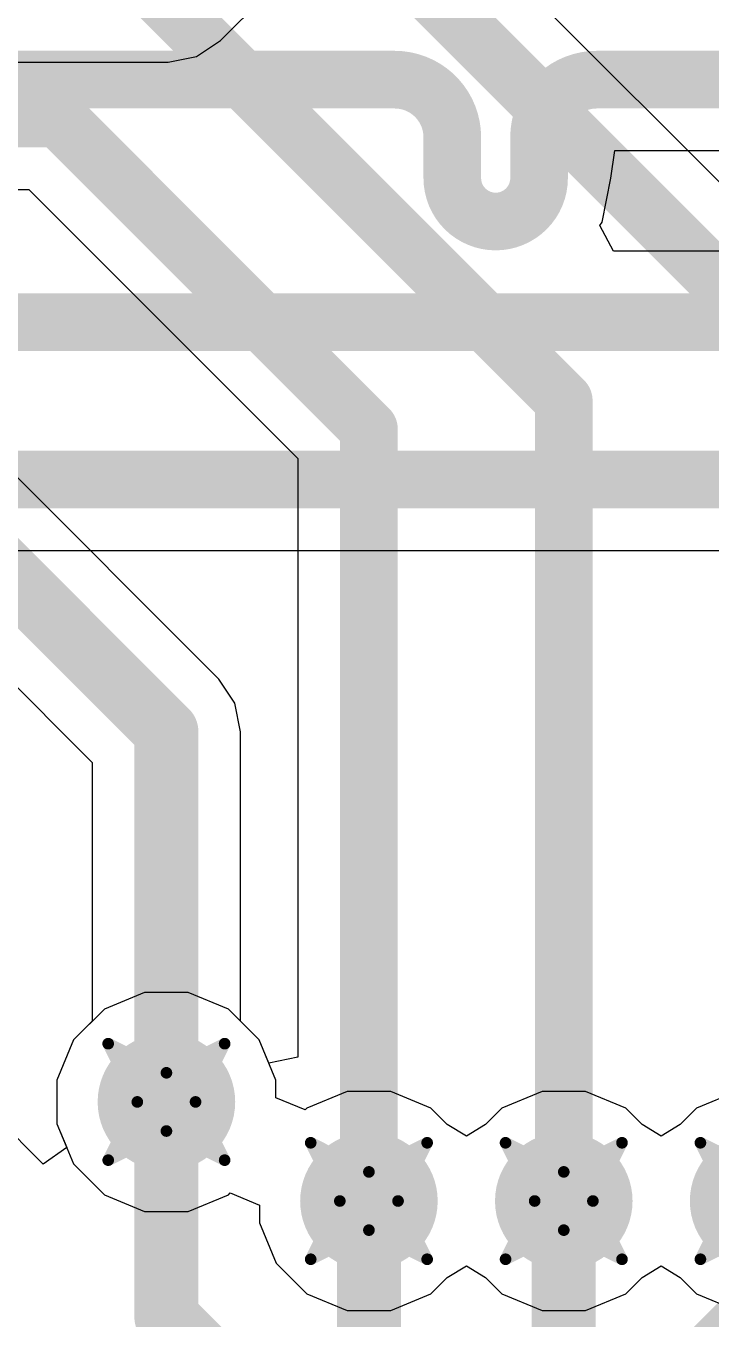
# Model space of a CAD drawing. Header units: inches. Extents: x -3 to 289, y -11 to 89.
# Drawn here: x 96.69 to 99.68, y 15.02 to 20.66 of the extents above; entities that cross this region are included whole.
import ezdxf

# ---------------------------------------------------------------- set-up
doc = ezdxf.new("R2010")
doc.units = ezdxf.units.IN
for name, color, linetype in [('Bottom Layer', 5, 'Continuous'), ('Drill Drawing', 1, 'Continuous'), ('Layer 1', 16, 'Continuous'), ('Layer 2', 76, 'Continuous'), ('Top Layer', 1, 'Continuous'), ('Via Holes', 16, 'Continuous')]:
    doc.layers.add(name, color=color, linetype=linetype)

msp = doc.modelspace()

# ---------------------------------------------------------------- hatches: boundary and pattern name
at = {"layer": 'Bottom Layer'}
h = msp.add_hatch(color=5, dxfattribs=at)
edge = h.paths.add_edge_path()
edge.add_arc((97.3041, 15.9709), 0.3, 0, 360)
h = msp.add_hatch(color=5, dxfattribs=at)
edge = h.paths.add_edge_path()
edge.add_arc((98.1875, 15.5387), 0.3, 0, 360)
h = msp.add_hatch(color=5, dxfattribs=at)
edge = h.paths.add_edge_path()
edge.add_arc((99.0375, 15.5387), 0.3, 0, 360)
h = msp.add_hatch(color=5, dxfattribs=at)
edge = h.paths.add_edge_path()
edge.add_arc((99.8875, 15.5387), 0.3, 0, 360)
at = {"layer": 'Layer 1'}
h = msp.add_hatch(color=16, dxfattribs=at)
edge = h.paths.add_edge_path()
edge.add_arc((97.3041, 15.9709), 0.3, 0, 360)
h = msp.add_hatch(color=16, dxfattribs=at)
edge = h.paths.add_edge_path()
edge.add_arc((98.1875, 15.5387), 0.3, 0, 360)
h = msp.add_hatch(color=16, dxfattribs=at)
edge = h.paths.add_edge_path()
edge.add_arc((99.0375, 15.5387), 0.3, 0, 360)
h = msp.add_hatch(color=16, dxfattribs=at)
edge = h.paths.add_edge_path()
edge.add_arc((99.8875, 15.5387), 0.3, 0, 360)
at = {"layer": 'Layer 2'}
h = msp.add_hatch(color=76, dxfattribs=at)
edge = h.paths.add_edge_path()
edge.add_arc((97.3041, 15.9709), 0.3, 0, 360)
h = msp.add_hatch(color=76, dxfattribs=at)
edge = h.paths.add_edge_path()
edge.add_arc((98.1875, 15.5387), 0.3, 0, 360)
h = msp.add_hatch(color=76, dxfattribs=at)
edge = h.paths.add_edge_path()
edge.add_arc((99.0375, 15.5387), 0.3, 0, 360)
h = msp.add_hatch(color=76, dxfattribs=at)
edge = h.paths.add_edge_path()
edge.add_arc((99.8875, 15.5387), 0.3, 0, 360)
at = {"layer": 'Top Layer'}
h = msp.add_hatch(color=1, dxfattribs=at)
edge = h.paths.add_edge_path()
edge.add_arc((97.3041, 15.9709), 0.3, 0, 360)
h = msp.add_hatch(color=1, dxfattribs=at)
edge = h.paths.add_edge_path()
edge.add_arc((98.1875, 15.5387), 0.3, 0, 360)
h = msp.add_hatch(color=1, dxfattribs=at)
edge = h.paths.add_edge_path()
edge.add_arc((99.0375, 15.5387), 0.3, 0, 360)
h = msp.add_hatch(color=1, dxfattribs=at)
edge = h.paths.add_edge_path()
edge.add_arc((99.8875, 15.5387), 0.3, 0, 360)
at = {"layer": 'Via Holes'}
h = msp.add_hatch(color=7, dxfattribs=at)
edge = h.paths.add_edge_path()
edge.add_arc((97.3041, 15.9709), 0.15, 0, 360)
h = msp.add_hatch(color=7, dxfattribs=at)
edge = h.paths.add_edge_path()
edge.add_arc((98.1875, 15.5387), 0.15, 0, 360)
h = msp.add_hatch(color=7, dxfattribs=at)
edge = h.paths.add_edge_path()
edge.add_arc((99.0375, 15.5387), 0.15, 0, 360)

# ---------------------------------------------------------------- linework, layer by layer
at = {"layer": 'Bottom Layer'}
for p, q in [((97.533, 17.8142), (96.5177, 18.8295)), ((96.1547, 18.2769), (96.9804, 17.4512)), ((97.6032, 17.7092), (97.533, 17.8142)), ((97.6278, 17.5853), (97.6032, 17.7092)), ((97.6278, 16.3229), (97.6278, 17.5853)), ((96.9804, 17.4512), (96.9804, 16.3229)), ((96.9804, 16.3229), (96.899, 16.2416)), ((97.7091, 16.2416), (97.6278, 16.3229)), ((96.899, 16.2416), (96.8263, 16.066)), ((97.7819, 16.066), (97.7091, 16.2416)), ((96.8263, 16.066), (96.8263, 15.8759)), ((97.7819, 15.9884), (97.7819, 16.066)), ((97.9089, 15.9358), (97.7819, 15.9884)), ((98.0925, 16.0165), (97.9168, 15.9438)), ((98.2825, 16.0165), (98.0925, 16.0165)), ((98.4581, 15.9438), (98.2825, 16.0165)), ((98.9425, 16.0165), (98.7668, 15.9438)), ((99.1325, 16.0165), (98.9425, 16.0165)), ((99.3082, 15.9438), (99.1325, 16.0165)), ((99.7925, 16.0165), (99.6168, 15.9438)), ((97.9168, 15.9438), (97.9089, 15.9358)), ((98.5295, 15.8724), (98.4581, 15.9438)), ((98.7668, 15.9438), (98.6955, 15.8724)), ((99.3795, 15.8724), (99.3082, 15.9438)), ((99.6168, 15.9438), (99.5455, 15.8724)), ((96.8263, 15.8759), (96.899, 15.7003)), ((98.6125, 15.8216), (98.5295, 15.8724)), ((98.6955, 15.8724), (98.6125, 15.8216)), ((99.4625, 15.8216), (99.3795, 15.8724)), ((99.5455, 15.8724), (99.4625, 15.8216)), ((96.899, 15.7003), (97.0334, 15.5659)), ((97.5747, 15.5659), (97.5827, 15.5738)), ((97.5827, 15.5738), (97.7097, 15.5212)), ((97.0334, 15.5659), (97.209, 15.4931)), ((97.3991, 15.4931), (97.5747, 15.5659)), ((97.7097, 15.5212), (97.7097, 15.4437)), ((97.209, 15.4931), (97.3991, 15.4931)), ((97.7097, 15.4437), (97.7824, 15.2681)), ((97.7824, 15.2681), (97.9168, 15.1337)), ((98.5295, 15.205), (98.6125, 15.2558)), ((98.6125, 15.2558), (98.6955, 15.205)), ((99.3795, 15.205), (99.4625, 15.2558)), ((99.4625, 15.2558), (99.5455, 15.205)), ((98.4581, 15.1337), (98.5295, 15.205)), ((98.6955, 15.205), (98.7668, 15.1337)), ((99.3082, 15.1337), (99.3795, 15.205)), ((99.5455, 15.205), (99.6168, 15.1337)), ((97.9168, 15.1337), (98.0925, 15.0609)), ((98.2825, 15.0609), (98.4581, 15.1337)), ((98.7668, 15.1337), (98.9425, 15.0609)), ((99.1325, 15.0609), (99.3082, 15.1337)), ((99.6168, 15.1337), (99.7925, 15.0609)), ((98.0925, 15.0609), (98.2825, 15.0609)), ((98.9425, 15.0609), (99.1325, 15.0609))]:
    msp.add_line(p, q, dxfattribs=at)
for points in [[(96.2888, 18.6006, 0.2794, 0.2794, 0), (97.3041, 17.5853, 0.2794, 0.2794, 0)], [(97.3041, 15.9709, 0.2794, 0.2794, 0), (97.3041, 17.5853, 0.2794, 0.2794, 0)]]:
    msp.add_lwpolyline(points, format="xyseb", dxfattribs=at)
for points in [[(97.2342, 17.5853, 0.1397, 0.1397, 1), (97.3739, 17.5853, 0.1397, 0.1397, 1)], [(97.2342, 17.5853, 0.1397, 0.1397, 1), (97.3739, 17.5853, 0.1397, 0.1397, 1)], [(97.2342, 15.9709, 0.1397, 0.1397, 1), (97.3739, 15.9709, 0.1397, 0.1397, 1)]]:
    msp.add_lwpolyline(points, format="xyseb", close=True, dxfattribs=at)
at = {"layer": 'Drill Drawing'}
for points in [[(97.0501, 16.2249, 0.0508, 0.0508, 0), (97.3041, 16.0979, 0.0508, 0.0508, 0)], [(97.0501, 16.2249, 0.0508, 0.0508, 0), (97.1771, 15.9709, 0.0508, 0.0508, 0)], [(97.3041, 16.0979, 0.0508, 0.0508, 0), (97.5581, 16.2249, 0.0508, 0.0508, 0)], [(97.4311, 15.9709, 0.0508, 0.0508, 0), (97.5581, 16.2249, 0.0508, 0.0508, 0)], [(97.0501, 15.7169, 0.0508, 0.0508, 0), (97.1771, 15.9709, 0.0508, 0.0508, 0)], [(97.4311, 15.9709, 0.0508, 0.0508, 0), (97.5581, 15.7169, 0.0508, 0.0508, 0)], [(97.0501, 15.7169, 0.0508, 0.0508, 0), (97.3041, 15.8439, 0.0508, 0.0508, 0)], [(97.3041, 15.8439, 0.0508, 0.0508, 0), (97.5581, 15.7169, 0.0508, 0.0508, 0)], [(97.9335, 15.7927, 0.0508, 0.0508, 0), (98.1875, 15.6657, 0.0508, 0.0508, 0)], [(97.9335, 15.7927, 0.0508, 0.0508, 0), (98.0605, 15.5387, 0.0508, 0.0508, 0)], [(98.1875, 15.6657, 0.0508, 0.0508, 0), (98.4415, 15.7927, 0.0508, 0.0508, 0)], [(98.3145, 15.5387, 0.0508, 0.0508, 0), (98.4415, 15.7927, 0.0508, 0.0508, 0)], [(98.7835, 15.7927, 0.0508, 0.0508, 0), (99.0375, 15.6657, 0.0508, 0.0508, 0)], [(98.7835, 15.7927, 0.0508, 0.0508, 0), (98.9105, 15.5387, 0.0508, 0.0508, 0)], [(99.0375, 15.6657, 0.0508, 0.0508, 0), (99.2915, 15.7927, 0.0508, 0.0508, 0)], [(99.1645, 15.5387, 0.0508, 0.0508, 0), (99.2915, 15.7927, 0.0508, 0.0508, 0)], [(99.6335, 15.7927, 0.0508, 0.0508, 0), (99.8875, 15.6657, 0.0508, 0.0508, 0)], [(99.6335, 15.7927, 0.0508, 0.0508, 0), (99.7605, 15.5387, 0.0508, 0.0508, 0)], [(97.9335, 15.2847, 0.0508, 0.0508, 0), (98.0605, 15.5387, 0.0508, 0.0508, 0)], [(98.3145, 15.5387, 0.0508, 0.0508, 0), (98.4415, 15.2847, 0.0508, 0.0508, 0)], [(98.7835, 15.2847, 0.0508, 0.0508, 0), (98.9105, 15.5387, 0.0508, 0.0508, 0)], [(99.1645, 15.5387, 0.0508, 0.0508, 0), (99.2915, 15.2847, 0.0508, 0.0508, 0)], [(99.6335, 15.2847, 0.0508, 0.0508, 0), (99.7605, 15.5387, 0.0508, 0.0508, 0)], [(97.9335, 15.2847, 0.0508, 0.0508, 0), (98.1875, 15.4117, 0.0508, 0.0508, 0)], [(98.1875, 15.4117, 0.0508, 0.0508, 0), (98.4415, 15.2847, 0.0508, 0.0508, 0)], [(98.7835, 15.2847, 0.0508, 0.0508, 0), (99.0375, 15.4117, 0.0508, 0.0508, 0)], [(99.0375, 15.4117, 0.0508, 0.0508, 0), (99.2915, 15.2847, 0.0508, 0.0508, 0)], [(99.6335, 15.2847, 0.0508, 0.0508, 0), (99.8875, 15.4117, 0.0508, 0.0508, 0)]]:
    msp.add_lwpolyline(points, format="xyseb", dxfattribs=at)
for points in [[(97.0374, 16.2249, 0.0254, 0.0254, 1), (97.0628, 16.2249, 0.0254, 0.0254, 1)], [(97.0374, 16.2249, 0.0254, 0.0254, 1), (97.0628, 16.2249, 0.0254, 0.0254, 1)], [(97.5454, 16.2249, 0.0254, 0.0254, 1), (97.5708, 16.2249, 0.0254, 0.0254, 1)], [(97.5454, 16.2249, 0.0254, 0.0254, 1), (97.5708, 16.2249, 0.0254, 0.0254, 1)], [(97.2914, 16.0979, 0.0254, 0.0254, 1), (97.3168, 16.0979, 0.0254, 0.0254, 1)], [(97.2914, 16.0979, 0.0254, 0.0254, 1), (97.3168, 16.0979, 0.0254, 0.0254, 1)], [(97.1644, 15.9709, 0.0254, 0.0254, 1), (97.1898, 15.9709, 0.0254, 0.0254, 1)], [(97.1644, 15.9709, 0.0254, 0.0254, 1), (97.1898, 15.9709, 0.0254, 0.0254, 1)], [(97.4184, 15.9709, 0.0254, 0.0254, 1), (97.4438, 15.9709, 0.0254, 0.0254, 1)], [(97.4184, 15.9709, 0.0254, 0.0254, 1), (97.4438, 15.9709, 0.0254, 0.0254, 1)], [(97.2914, 15.8439, 0.0254, 0.0254, 1), (97.3168, 15.8439, 0.0254, 0.0254, 1)], [(97.2914, 15.8439, 0.0254, 0.0254, 1), (97.3168, 15.8439, 0.0254, 0.0254, 1)], [(97.9208, 15.7927, 0.0254, 0.0254, 1), (97.9462, 15.7927, 0.0254, 0.0254, 1)], [(97.9208, 15.7927, 0.0254, 0.0254, 1), (97.9462, 15.7927, 0.0254, 0.0254, 1)], [(98.4288, 15.7927, 0.0254, 0.0254, 1), (98.4542, 15.7927, 0.0254, 0.0254, 1)], [(98.4288, 15.7927, 0.0254, 0.0254, 1), (98.4542, 15.7927, 0.0254, 0.0254, 1)], [(98.7708, 15.7927, 0.0254, 0.0254, 1), (98.7962, 15.7927, 0.0254, 0.0254, 1)], [(98.7708, 15.7927, 0.0254, 0.0254, 1), (98.7962, 15.7927, 0.0254, 0.0254, 1)], [(99.2788, 15.7927, 0.0254, 0.0254, 1), (99.3042, 15.7927, 0.0254, 0.0254, 1)], [(99.2788, 15.7927, 0.0254, 0.0254, 1), (99.3042, 15.7927, 0.0254, 0.0254, 1)], [(99.6208, 15.7927, 0.0254, 0.0254, 1), (99.6462, 15.7927, 0.0254, 0.0254, 1)], [(99.6208, 15.7927, 0.0254, 0.0254, 1), (99.6462, 15.7927, 0.0254, 0.0254, 1)], [(97.0374, 15.7169, 0.0254, 0.0254, 1), (97.0628, 15.7169, 0.0254, 0.0254, 1)], [(97.0374, 15.7169, 0.0254, 0.0254, 1), (97.0628, 15.7169, 0.0254, 0.0254, 1)], [(97.5454, 15.7169, 0.0254, 0.0254, 1), (97.5708, 15.7169, 0.0254, 0.0254, 1)], [(97.5454, 15.7169, 0.0254, 0.0254, 1), (97.5708, 15.7169, 0.0254, 0.0254, 1)], [(98.1748, 15.6657, 0.0254, 0.0254, 1), (98.2002, 15.6657, 0.0254, 0.0254, 1)], [(98.1748, 15.6657, 0.0254, 0.0254, 1), (98.2002, 15.6657, 0.0254, 0.0254, 1)], [(99.0248, 15.6657, 0.0254, 0.0254, 1), (99.0502, 15.6657, 0.0254, 0.0254, 1)], [(99.0248, 15.6657, 0.0254, 0.0254, 1), (99.0502, 15.6657, 0.0254, 0.0254, 1)], [(98.0478, 15.5387, 0.0254, 0.0254, 1), (98.0732, 15.5387, 0.0254, 0.0254, 1)], [(98.0478, 15.5387, 0.0254, 0.0254, 1), (98.0732, 15.5387, 0.0254, 0.0254, 1)], [(98.3018, 15.5387, 0.0254, 0.0254, 1), (98.3272, 15.5387, 0.0254, 0.0254, 1)], [(98.3018, 15.5387, 0.0254, 0.0254, 1), (98.3272, 15.5387, 0.0254, 0.0254, 1)], [(98.8978, 15.5387, 0.0254, 0.0254, 1), (98.9232, 15.5387, 0.0254, 0.0254, 1)], [(98.8978, 15.5387, 0.0254, 0.0254, 1), (98.9232, 15.5387, 0.0254, 0.0254, 1)], [(99.1518, 15.5387, 0.0254, 0.0254, 1), (99.1772, 15.5387, 0.0254, 0.0254, 1)], [(99.1518, 15.5387, 0.0254, 0.0254, 1), (99.1772, 15.5387, 0.0254, 0.0254, 1)], [(98.1748, 15.4117, 0.0254, 0.0254, 1), (98.2002, 15.4117, 0.0254, 0.0254, 1)], [(98.1748, 15.4117, 0.0254, 0.0254, 1), (98.2002, 15.4117, 0.0254, 0.0254, 1)], [(99.0248, 15.4117, 0.0254, 0.0254, 1), (99.0502, 15.4117, 0.0254, 0.0254, 1)], [(99.0248, 15.4117, 0.0254, 0.0254, 1), (99.0502, 15.4117, 0.0254, 0.0254, 1)], [(97.9208, 15.2847, 0.0254, 0.0254, 1), (97.9462, 15.2847, 0.0254, 0.0254, 1)], [(97.9208, 15.2847, 0.0254, 0.0254, 1), (97.9462, 15.2847, 0.0254, 0.0254, 1)], [(98.4288, 15.2847, 0.0254, 0.0254, 1), (98.4542, 15.2847, 0.0254, 0.0254, 1)], [(98.4288, 15.2847, 0.0254, 0.0254, 1), (98.4542, 15.2847, 0.0254, 0.0254, 1)], [(98.7708, 15.2847, 0.0254, 0.0254, 1), (98.7962, 15.2847, 0.0254, 0.0254, 1)], [(98.7708, 15.2847, 0.0254, 0.0254, 1), (98.7962, 15.2847, 0.0254, 0.0254, 1)], [(99.2788, 15.2847, 0.0254, 0.0254, 1), (99.3042, 15.2847, 0.0254, 0.0254, 1)], [(99.2788, 15.2847, 0.0254, 0.0254, 1), (99.3042, 15.2847, 0.0254, 0.0254, 1)], [(99.6208, 15.2847, 0.0254, 0.0254, 1), (99.6462, 15.2847, 0.0254, 0.0254, 1)], [(99.6208, 15.2847, 0.0254, 0.0254, 1), (99.6462, 15.2847, 0.0254, 0.0254, 1)]]:
    msp.add_lwpolyline(points, format="xyseb", close=True, dxfattribs=at)
at = {"layer": 'Layer 1'}
for p, q in [((99.2429, 19.9997), (99.2598, 20.1197)), ((99.2598, 20.1197), (100.6217, 20.1197)), ((99.2046, 19.8075), (99.2429, 19.9997)), ((99.2429, 19.9997), (99.2429, 19.9997)), ((99.1948, 19.7927), (99.2046, 19.8075)), ((99.2546, 19.6807), (99.1948, 19.7927)), ((105.3295, 19.6807), (99.2546, 19.6807)), ((93.5417, 18.3758), (100.291, 18.3758)), ((97.209, 16.4487), (97.0334, 16.376)), ((97.3991, 16.4487), (97.209, 16.4487)), ((97.5747, 16.376), (97.3991, 16.4487)), ((97.0334, 16.376), (96.899, 16.2416)), ((97.7091, 16.2416), (97.5747, 16.376)), ((96.899, 16.2416), (96.8263, 16.066)), ((97.7819, 16.066), (97.7091, 16.2416)), ((96.8263, 16.066), (96.8263, 15.8759)), ((97.7819, 15.9884), (97.7819, 16.066)), ((97.9089, 15.9358), (97.7819, 15.9884)), ((98.0925, 16.0165), (97.9168, 15.9438)), ((98.2825, 16.0165), (98.0925, 16.0165)), ((98.4581, 15.9438), (98.2825, 16.0165)), ((98.9425, 16.0165), (98.7668, 15.9438)), ((99.1325, 16.0165), (98.9425, 16.0165)), ((99.3082, 15.9438), (99.1325, 16.0165)), ((99.7925, 16.0165), (99.6168, 15.9438)), ((97.9168, 15.9438), (97.9089, 15.9358)), ((98.5295, 15.8724), (98.4581, 15.9438)), ((98.7668, 15.9438), (98.6955, 15.8724)), ((99.3795, 15.8724), (99.3082, 15.9438)), ((99.6168, 15.9438), (99.5455, 15.8724)), ((96.8263, 15.8759), (96.899, 15.7003)), ((98.6125, 15.8216), (98.5295, 15.8724)), ((98.6955, 15.8724), (98.6125, 15.8216)), ((99.4625, 15.8216), (99.3795, 15.8724)), ((99.5455, 15.8724), (99.4625, 15.8216)), ((96.899, 15.7003), (97.0334, 15.5659)), ((97.5747, 15.5659), (97.5827, 15.5738)), ((97.5827, 15.5738), (97.7097, 15.5212)), ((97.0334, 15.5659), (97.209, 15.4931)), ((97.3991, 15.4931), (97.5747, 15.5659)), ((97.7097, 15.5212), (97.7097, 15.4437)), ((97.209, 15.4931), (97.3991, 15.4931)), ((97.7097, 15.4437), (97.7824, 15.2681)), ((97.7824, 15.2681), (97.9168, 15.1337)), ((98.5295, 15.205), (98.6125, 15.2558)), ((98.6125, 15.2558), (98.6955, 15.205)), ((99.3795, 15.205), (99.4625, 15.2558)), ((99.4625, 15.2558), (99.5455, 15.205)), ((98.4581, 15.1337), (98.5295, 15.205)), ((98.6955, 15.205), (98.7668, 15.1337)), ((99.3082, 15.1337), (99.3795, 15.205)), ((99.5455, 15.205), (99.6168, 15.1337)), ((97.9168, 15.1337), (98.0925, 15.0609)), ((98.2825, 15.0609), (98.4581, 15.1337)), ((98.7668, 15.1337), (98.9425, 15.0609)), ((99.1325, 15.0609), (99.3082, 15.1337)), ((99.6168, 15.1337), (99.7925, 15.0609)), ((98.0925, 15.0609), (98.2825, 15.0609)), ((98.9425, 15.0609), (99.1325, 15.0609))]:
    msp.add_line(p, q, dxfattribs=at)
for points in [[(76.4415, 20.4292, 0.2515, 0.2515, 0), (97.7956, 20.4292, 0.2515, 0.2515, 0)], [(97.7956, 20.4292, 0.2515, 0.2515, 0), (98.2998, 20.4292, 0.2515, 0.2515, 0)], [(98.2998, 20.4292, 0.2515, 0.2515, -0.414214), (98.5512, 20.1777, 0.2515, 0.2515, 0)], [(98.9297, 20.1777, 0.2515, 0.2515, -0.414214), (99.1812, 20.4292, 0.2515, 0.2515, 0)], [(99.1812, 20.4292, 0.2515, 0.2515, 0), (100.2336, 20.4292, 0.2515, 0.2515, 0)], [(98.5512, 19.9997, 0.2515, 0.2515, 0), (98.5512, 20.1777, 0.2515, 0.2515, 0)], [(98.9297, 19.9997, 0.2515, 0.2515, 0), (98.9297, 20.1777, 0.2515, 0.2515, 0)], [(98.9297, 19.9997, 0.2515, 0.2515, -1), (98.5512, 19.9997, 0.2515, 0.2515, 0)], [(76.519, 19.3712, 0.2515, 0.2515, 0), (105.6957, 19.3712, 0.2515, 0.2515, 0)], [(71.3711, 18.6853, 0.2515, 0.2515, 0), (99.8448, 18.6853, 0.2515, 0.2515, 0)]]:
    msp.add_lwpolyline(points, format="xyseb", dxfattribs=at)
for points in [[(97.7327, 20.4292, 0.1257, 0.1257, 1), (97.8584, 20.4292, 0.1257, 0.1257, 1)], [(97.7327, 20.4292, 0.1257, 0.1257, 1), (97.8584, 20.4292, 0.1257, 0.1257, 1)], [(98.2369, 20.4292, 0.1257, 0.1257, 1), (98.3626, 20.4292, 0.1257, 0.1257, 1)], [(98.2369, 20.4292, 0.1257, 0.1257, 1), (98.3626, 20.4292, 0.1257, 0.1257, 1)], [(99.1183, 20.4292, 0.1257, 0.1257, 1), (99.244, 20.4292, 0.1257, 0.1257, 1)], [(99.1183, 20.4292, 0.1257, 0.1257, 1), (99.244, 20.4292, 0.1257, 0.1257, 1)], [(98.4884, 20.1777, 0.1257, 0.1257, 1), (98.6141, 20.1777, 0.1257, 0.1257, 1)], [(98.4884, 20.1777, 0.1257, 0.1257, 1), (98.6141, 20.1777, 0.1257, 0.1257, 1)], [(98.8668, 20.1777, 0.1257, 0.1257, 1), (98.9926, 20.1777, 0.1257, 0.1257, 1)], [(98.8668, 20.1777, 0.1257, 0.1257, 1), (98.9926, 20.1777, 0.1257, 0.1257, 1)], [(98.4884, 19.9997, 0.1257, 0.1257, 1), (98.6141, 19.9997, 0.1257, 0.1257, 1)], [(98.4884, 19.9997, 0.1257, 0.1257, 1), (98.6141, 19.9997, 0.1257, 0.1257, 1)], [(98.8668, 19.9997, 0.1257, 0.1257, 1), (98.9926, 19.9997, 0.1257, 0.1257, 1)], [(98.8668, 19.9997, 0.1257, 0.1257, 1), (98.9926, 19.9997, 0.1257, 0.1257, 1)]]:
    msp.add_lwpolyline(points, format="xyseb", close=True, dxfattribs=at)
at = {"layer": 'Layer 2'}
for p, q in [((100.0636, 19.6349), (98.0731, 21.6254)), ((77.426, 19.9504), (96.7046, 19.9504)), ((96.7046, 19.9504), (97.878, 18.7771)), ((97.878, 18.7771), (97.878, 16.1657)), ((97.209, 16.4487), (97.0334, 16.376)), ((97.3991, 16.4487), (97.209, 16.4487)), ((97.5747, 16.376), (97.3991, 16.4487)), ((97.0334, 16.376), (96.899, 16.2416)), ((97.7091, 16.2416), (97.5747, 16.376)), ((96.899, 16.2416), (96.8263, 16.066)), ((97.751, 16.1404), (97.7091, 16.2416)), ((97.878, 16.1657), (97.751, 16.1404)), ((96.8263, 16.066), (96.8263, 15.8759)), ((96.8263, 15.8759), (96.899, 15.7003)), ((96.899, 15.7003), (97.0334, 15.5659)), ((97.5747, 15.5659), (97.5827, 15.5738)), ((97.5827, 15.5738), (97.7097, 15.5212)), ((97.0334, 15.5659), (97.209, 15.4931)), ((97.3991, 15.4931), (97.5747, 15.5659)), ((97.7097, 15.5212), (97.7097, 15.4437)), ((97.209, 15.4931), (97.3991, 15.4931)), ((97.7097, 15.4437), (97.7824, 15.2681)), ((97.7824, 15.2681), (97.9168, 15.1337)), ((98.5295, 15.205), (98.6125, 15.2558)), ((98.6125, 15.2558), (98.6955, 15.205)), ((99.3795, 15.205), (99.4625, 15.2558)), ((99.4625, 15.2558), (99.5455, 15.205)), ((98.4581, 15.1337), (98.5295, 15.205)), ((98.6955, 15.205), (98.7668, 15.1337)), ((99.3082, 15.1337), (99.3795, 15.205)), ((99.5455, 15.205), (99.6168, 15.1337)), ((97.9168, 15.1337), (98.0925, 15.0609)), ((98.2825, 15.0609), (98.4581, 15.1337)), ((98.7668, 15.1337), (98.9425, 15.0609)), ((99.1325, 15.0609), (99.3082, 15.1337)), ((99.6168, 15.1337), (99.7925, 15.0609)), ((98.0925, 15.0609), (98.2825, 15.0609)), ((98.9425, 15.0609), (99.1325, 15.0609))]:
    msp.add_line(p, q, dxfattribs=at)
for points in [[(97.8543, 21.4066, 0.2515, 0.2515, 0), (99.8448, 19.4161, 0.2515, 0.2515, 0)], [(97.2615, 20.8052, 0.2515, 0.2515, 0), (99.0375, 19.0292, 0.2515, 0.2515, 0)], [(77.426, 20.2599, 0.2515, 0.2515, 0), (96.8328, 20.2599, 0.2515, 0.2515, 0)], [(96.8328, 20.2599, 0.2515, 0.2515, 0), (98.1875, 18.9052, 0.2515, 0.2515, 0)], [(99.0375, 15.5387, 0.2515, 0.2515, 0), (99.0375, 19.0292, 0.2515, 0.2515, 0)], [(98.1875, 15.5387, 0.2515, 0.2515, 0), (98.1875, 18.9052, 0.2515, 0.2515, 0)]]:
    msp.add_lwpolyline(points, format="xyseb", dxfattribs=at)
for points in [[(96.77, 20.2599, 0.1257, 0.1257, 1), (96.8957, 20.2599, 0.1257, 0.1257, 1)], [(96.77, 20.2599, 0.1257, 0.1257, 1), (96.8957, 20.2599, 0.1257, 0.1257, 1)], [(98.9746, 19.0292, 0.1257, 0.1257, 1), (99.1004, 19.0292, 0.1257, 0.1257, 1)], [(98.9746, 19.0292, 0.1257, 0.1257, 1), (99.1004, 19.0292, 0.1257, 0.1257, 1)], [(98.1246, 18.9052, 0.1257, 0.1257, 1), (98.2504, 18.9052, 0.1257, 0.1257, 1)], [(98.1246, 18.9052, 0.1257, 0.1257, 1), (98.2504, 18.9052, 0.1257, 0.1257, 1)], [(98.1246, 15.5387, 0.1257, 0.1257, 1), (98.2504, 15.5387, 0.1257, 0.1257, 1)], [(98.9746, 15.5387, 0.1257, 0.1257, 1), (99.1004, 15.5387, 0.1257, 0.1257, 1)]]:
    msp.add_lwpolyline(points, format="xyseb", close=True, dxfattribs=at)
at = {"layer": 'Top Layer'}
for p, q in [((97.5403, 20.5999), (99.1414, 22.201)), ((97.4353, 20.5298), (97.5403, 20.5999)), ((94.0714, 20.5051), (97.3114, 20.5051)), ((97.3114, 20.5051), (97.4353, 20.5298)), ((97.209, 16.4487), (97.0334, 16.376)), ((97.3991, 16.4487), (97.209, 16.4487)), ((97.5747, 16.376), (97.3991, 16.4487)), ((97.0334, 16.376), (96.899, 16.2416)), ((97.7091, 16.2416), (97.5747, 16.376)), ((96.899, 16.2416), (96.8263, 16.066)), ((97.7819, 16.066), (97.7091, 16.2416)), ((96.8263, 16.066), (96.8263, 15.8759)), ((97.7819, 15.9884), (97.7819, 16.066)), ((97.9089, 15.9358), (97.7819, 15.9884)), ((98.0925, 16.0165), (97.9168, 15.9438)), ((98.2825, 16.0165), (98.0925, 16.0165)), ((98.4581, 15.9438), (98.2825, 16.0165)), ((98.9425, 16.0165), (98.7668, 15.9438)), ((99.1325, 16.0165), (98.9425, 16.0165)), ((99.3082, 15.9438), (99.1325, 16.0165)), ((99.7925, 16.0165), (99.6168, 15.9438)), ((96.7664, 15.6998), (96.5151, 15.9512)), ((97.9168, 15.9438), (97.9089, 15.9358)), ((98.5295, 15.8724), (98.4581, 15.9438)), ((98.7668, 15.9438), (98.6955, 15.8724)), ((99.3795, 15.8724), (99.3082, 15.9438)), ((99.6168, 15.9438), (99.5455, 15.8724)), ((96.8263, 15.8759), (96.8692, 15.7723)), ((98.6125, 15.8216), (98.5295, 15.8724)), ((98.6955, 15.8724), (98.6125, 15.8216)), ((99.4625, 15.8216), (99.3795, 15.8724)), ((99.5455, 15.8724), (99.4625, 15.8216)), ((96.8692, 15.7723), (96.7664, 15.6998))]:
    msp.add_line(p, q, dxfattribs=at)
for points in [[(97.3041, 15.0321, 0.2794, 0.2794, 0), (97.3041, 15.9709, 0.2794, 0.2794, 0)], [(98.1875, 14.7953, 0.2794, 0.2794, 0), (98.1875, 15.5387, 0.2794, 0.2794, 0)], [(99.0375, 13.5788, 0.2794, 0.2794, 0), (99.0375, 15.5387, 0.2794, 0.2794, 0)], [(99.5375, 14.7247, 0.2794, 0.2794, 0), (99.8875, 15.0747, 0.2794, 0.2794, 0)], [(97.3041, 15.0321, 0.2794, 0.2794, 0), (98.0375, 14.2987, 0.2794, 0.2794, 0)]]:
    msp.add_lwpolyline(points, format="xyseb", dxfattribs=at)
for points in [[(97.2342, 15.9709, 0.1397, 0.1397, 1), (97.3739, 15.9709, 0.1397, 0.1397, 1)], [(98.1176, 15.5387, 0.1397, 0.1397, 1), (98.2573, 15.5387, 0.1397, 0.1397, 1)], [(98.9676, 15.5387, 0.1397, 0.1397, 1), (99.1073, 15.5387, 0.1397, 0.1397, 1)], [(97.2342, 15.0321, 0.1397, 0.1397, 1), (97.3739, 15.0321, 0.1397, 0.1397, 1)], [(97.2342, 15.0321, 0.1397, 0.1397, 1), (97.3739, 15.0321, 0.1397, 0.1397, 1)]]:
    msp.add_lwpolyline(points, format="xyseb", close=True, dxfattribs=at)

doc.saveas('drawing.dxf')
